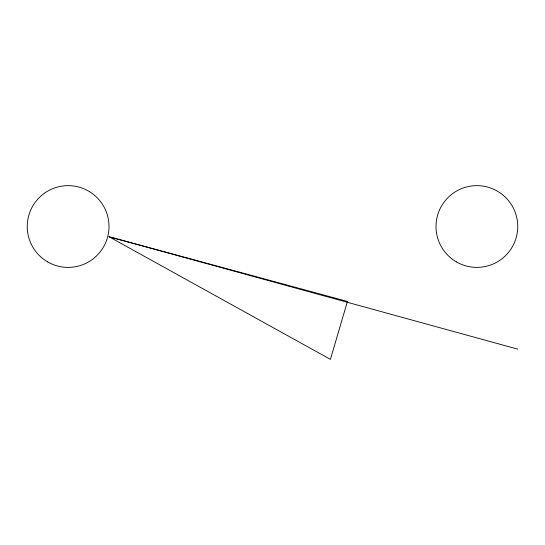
<?xml version="1.0" encoding="UTF-8"?>
<svg xmlns="http://www.w3.org/2000/svg" width="545" height="545" viewBox="0 0 545 545"><rect width="100%" height="100%" fill="white"/><g stroke="black" fill="none" stroke-linecap="round" stroke-linejoin="round"><path stroke-width="0.82" d="M109 236.734L347.438 301.453L330.406 359.359L109 236.734L517.75 349.141M47.688 261.92A40.875 40.875 0 0 0 109.007 226.516A40.875 40.875 0 0 0 47.688 191.118A40.875 40.875 0 0 0 47.688 261.92M456.438 261.913A40.875 40.875 0 0 0 517.75 226.516A40.875 40.875 0 0 0 456.438 191.118A40.875 40.875 0 0 0 456.438 261.913"/></g></svg>
